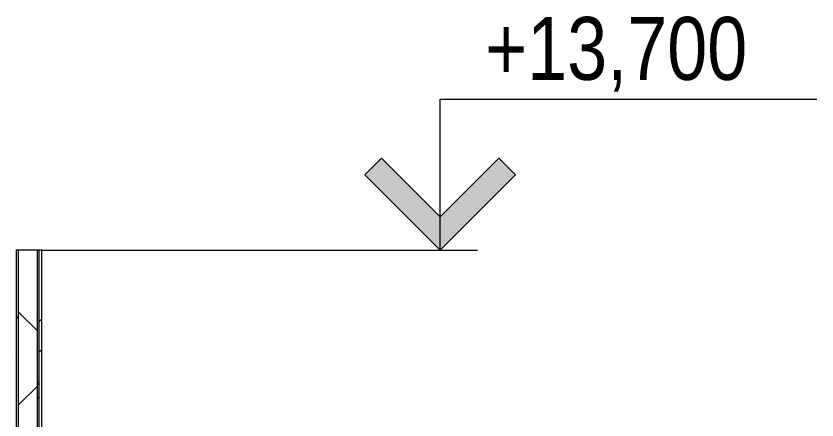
# Model space of a CAD drawing. Header units: millimetres. Extents: x -39507 to 33074, y -24219 to 30962.
# Drawn here: x 25717 to 32093, y 12351 to 15562 of the extents above; entities that cross this region are included whole.
import ezdxf

# ---------------------------------------------------------------- set-up
doc = ezdxf.new("R2010")
doc.units = ezdxf.units.MM
for name, color, linetype, lineweight in [('Высотные отметки', 7, 'Continuous', 9), ('Общие ребра', 7, 'Continuous', 9), ('Отделка 1 _4_-1', 7, 'Continuous', 9), ('Отделка 2 _5_-1', 7, 'Continuous', 9), ('Термическая_воздушная прослойка _3_-1', 7, 'Continuous', 9), ('Штриховка разреза-2', 7, 'Continuous', 9)]:
    doc.layers.add(name, color=color, linetype=linetype, lineweight=lineweight)
doc.styles.add('Arial Narrow', font='ARIALN.TTF', dxfattribs={"height": 500})
pattern_1 = [(0, (-2885.9, 6475), (812.8, 203.2), [67.056, -542.544, 67.056, -542.544, -3251.2]), (0, (-2885.9, 6475), (812.8, 203.2), [-1219.2, 67.056, -1152.144, 67.056, -542.544, -1422.4]), (0, (-2885.9, 6475), (812.8, 203.2), [-3048, 67.056, -339.344, 67.056, -948.944]), (120, (-2581.1, 6576.6), (-582.3764, 602.3054), [67.056, -542.544, 67.056, -3793.744]), (120, (-2581.1, 6576.6), (-582.3764, 602.3054), [-676.656, -542.544, 67.056, -1152.144, -2032]), (120, (-2581.1, 6576.6), (-582.3764, 602.3054), [-2438.4, 67.056, -542.544, 67.056, -1355.344]), (120, (-2581.1, 6576.6), (-582.3764, 602.3054), [-3115.056, -339.344, 67.056, -948.944]), (240, (-2479.5, 6983), (-230.4236, -805.5054), [67.056, -542.544, 67.056, -542.544, -3251.2]), (240, (-2479.5, 6983), (-230.4236, -805.5054), [-1219.2, 67.056, -1152.144, 67.056, -542.544, -1422.4]), (240, (-2479.5, 6983), (-230.4236, -805.5054), [-3048, 67.056, -339.344, 67.056, -948.944])]

# ---------------------------------------------------------------- blocks, each defined once
blk = doc.blocks.new('Высотные отметки - Высотная отметка - Стрелка-4455449-Разрез 2-2')
at = {"layer": 'Высотные отметки'}
blk.add_hatch(color=256, dxfattribs=at).paths.add_polyline_path([(-36565.6, -5267.2), (-36098.4, -5734.3), (-35631.2, -5267.2), (-35498.4, -5400), (-36098.4, -6000), (-36698.4, -5400)], flags=0)
for p, q in [((-36098.4, -4800), (-39098.4, -4800)), ((-36098.4, -6000), (-36098.4, -4800)), ((-36565.6, -5267.2), (-36698.4, -5400)), ((-36098.4, -5734.3), (-36565.6, -5267.2)), ((-35631.2, -5267.2), (-36098.4, -5734.3)), ((-35498.4, -5400), (-35631.2, -5267.2)), ((-36698.4, -5400), (-36098.4, -6000)), ((-36098.4, -6000), (-35498.4, -5400)), ((-35002.8, -6000), (-36395.1, -6000))]:
    blk.add_line(p, q, dxfattribs=at)

msp = doc.modelspace()

# ---------------------------------------------------------------- hatches: boundary and pattern name
at = {"layer": 'Штриховка разреза-2'}
h = msp.add_hatch(dxfattribs=at)
h.set_pattern_fill('FP_3', color=256, style=0, pattern_type=2)
h.set_pattern_definition(pattern_1)
h.paths.add_polyline_path([(25737.1, -350), (25737.1, 13700), (25717.1, 13700), (25717.1, -350)], flags=0)
h = msp.add_hatch(dxfattribs=at)
h.set_pattern_fill('FP_4', color=256, style=0, pattern_type=2)
h.set_pattern_definition([(45, (-2885.9, 6475), (-707.107, 707.107), []), (135, (-2885.9, 6475), (-707.107, -707.107), [])])
h.paths.add_polyline_path([(25887.1, -350), (25887.1, 13700), (25737.1, 13700), (25737.1, -350)], flags=0)
h = msp.add_hatch(dxfattribs=at)
h.set_pattern_fill('FP_3', color=256, style=0, pattern_type=2)
h.set_pattern_definition(pattern_1)
h.paths.add_polyline_path([(25902.1, -350), (25902.1, 13700), (25887.1, 13700), (25887.1, -350)], flags=0)
h = msp.add_hatch(dxfattribs=at)
h.set_pattern_fill('FP_5', color=256, style=0, pattern_type=2)
h.set_pattern_definition([(45, (-2885.9, 6475), (-502.894, 502.894), []), (45, (-2885.9, 7237), (-502.894, 502.894), [])])
h.paths.add_polyline_path([(25922.1, -350), (25922.1, 13700), (25902.1, 13700), (25902.1, -350)], flags=0)

# ---------------------------------------------------------------- linework, layer by layer
at = {"layer": 'Высотные отметки'}
for p, q in [((25919.8, 13700), (27810.2, 13700)), ((27810.2, 13700), (29092.6, 13700))]:
    msp.add_line(p, q, dxfattribs=at)
at = {"layer": 'Общие ребра'}
for p, q in [((25737.1, -350), (25737.1, 13700)), ((25887.1, -350), (25887.1, 13700)), ((25902.1, -350), (25902.1, 13700))]:
    msp.add_line(p, q, dxfattribs=at)
at = {"layer": 'Отделка 1 _4_-1'}
for p, q in [((25717.1, 13700), (25717.1, -350)), ((25737.1, 13700), (25717.1, 13700)), ((25902.1, 13700), (25887.1, 13700))]:
    msp.add_line(p, q, dxfattribs=at)
at = {"layer": 'Отделка 2 _5_-1'}
for p, q in [((25922.1, 13700), (25902.1, 13700)), ((25922.1, -350), (25922.1, 13700))]:
    msp.add_line(p, q, dxfattribs=at)
at = {"layer": 'Термическая_воздушная прослойка _3_-1'}
msp.add_line((25887.1, 13700), (25737.1, 13700), dxfattribs=at)

# ---------------------------------------------------------------- block references
at = {"layer": 'Высотные отметки', "extrusion": (0, 0, -1)}
msp.add_blockref('Высотные отметки - Высотная отметка - Стрелка-4455449-Разрез 2-2', (7005.8, 19700), dxfattribs=at)

# ---------------------------------------------------------------- texts
at = {"layer": 'Высотные отметки', "insert": (29451.2, 15554.3), "char_height": 500, "width": 2499.191, "attachment_point": 1, "line_spacing_factor": 0.974696, "style": 'Arial Narrow'}
msp.add_mtext('+13,700', dxfattribs=at)

doc.saveas('drawing.dxf')
